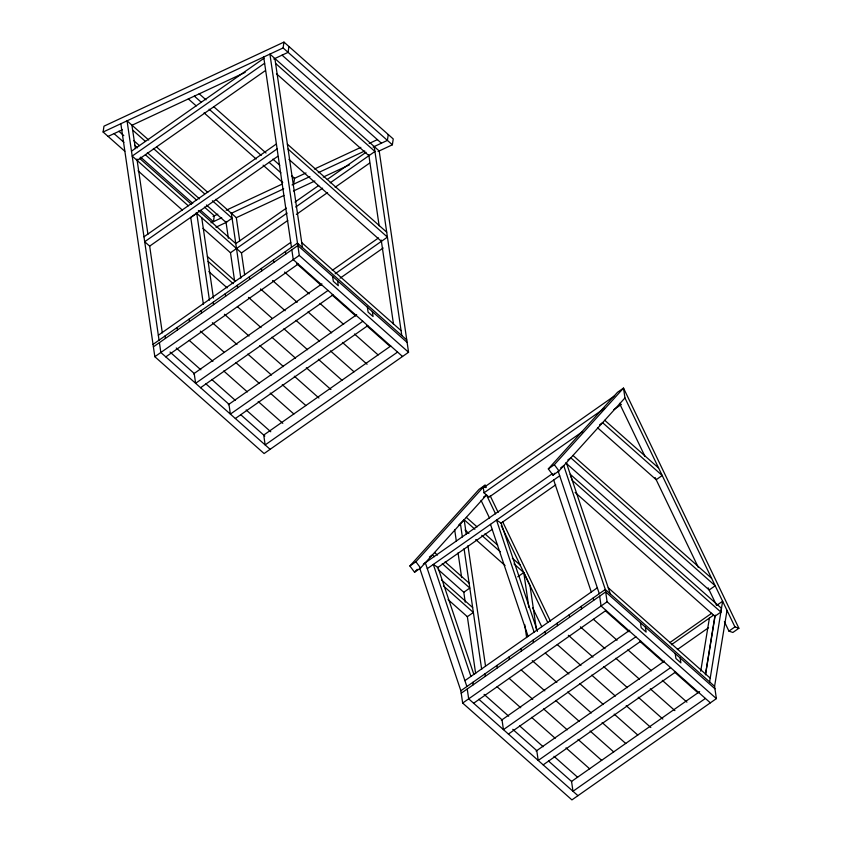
<?xml version="1.0" encoding="UTF-8"?>
<svg xmlns="http://www.w3.org/2000/svg" width="842" height="842" viewBox="0 0 842 842"><rect width="100%" height="100%" fill="white"/><g stroke="black" fill="none" stroke-linecap="round" stroke-linejoin="round"><path stroke-width="1.26" d="M124.805 151.234L103.113 132.015L103.976 126.174L283.964 42.1L393.235 138.941L392.372 144.792L378.069 151.476M103.113 132.015L283.101 47.941L283.964 42.1M288.932 46.499L288.069 52.351L273.766 59.035M293.69 184.166L294.553 178.315L291.606 175.704M388.267 134.541L387.404 140.393L373.101 147.066M705.459 674.61L714.953 615.702M709.617 681.915L722.615 601.241L716.605 605.461M700.723 671.19L709.417 618.049M705.47 674.737L715.226 615.123M720.878 612.071L721.489 608.324L570.223 474.278L572.276 480.382L720.878 612.071L714.858 616.291L575.118 492.454M419.716 568.224L460.858 690.756L462.658 703.059L571.928 799.9L716.384 698.618L714.584 686.314L727.014 610.397M458.458 525.397L464.174 519.735L474.92 529.26M495.58 513.883L486.508 495.001L420.568 568.024L414.548 572.244L409.886 565.971L479.056 489.37L485.076 485.15L486.213 487.518M409.886 565.971L415.906 561.751L485.076 485.15L485.434 487.613M414.548 572.244L417.179 569.329M548.321 468.91L554.341 464.689L623.512 388.088L624.943 397.94L558.993 470.962L552.973 475.183L548.321 468.91L617.491 392.309L623.512 388.088L738.887 628.248L732.866 632.468L728.93 631.111L724.394 621.67M552.973 475.183L554.741 473.236M131.478 151.171L263.893 58.33M264.609 63.245L132.194 156.086L188.313 205.816M137.162 160.496L265.272 70.665M143.971 236.812L276.387 143.971M277.102 148.897L144.687 241.738L149.655 246.138L277.765 156.317M286.385 208.132L235.792 243.612L198.407 210.489M294.995 202.091L318.676 185.493M327.296 179.451L366.049 152.276M287.101 213.058L230.487 252.747L202.943 228.34M295.71 207.016L322.623 188.145M330.159 182.861L374.932 151.476L275.597 63.434M287.764 220.478L241.475 252.937L196.175 212.794M296.373 214.436L327.591 192.544M335.127 187.261L369.575 163.116M158.338 335.253L290.743 242.412M153.034 344.399L297.479 243.117L406.76 339.957M153.391 346.851L297.847 245.569L407.118 342.42M154.833 356.703L299.278 255.421L269.914 54.109L379.184 150.95L408.559 352.261L264.104 453.543L154.833 356.703L120.848 123.732M165.811 356.882L298.226 264.041M332.253 270.377L378.542 237.918M335.127 273.787L387.436 237.118L288.09 149.076M193.513 373.922L321.907 283.891M340.094 278.197L383.152 248.001M328.033 290.448L195.618 383.289L194.186 373.448L170.031 352.051M200.585 387.699L333 294.858M228.277 404.728L356.682 314.708M362.797 321.265L230.382 414.106L228.95 404.265L205.88 383.815M235.35 418.506L367.765 325.665M390.751 346.009L263.725 435.072L265.156 444.923L397.571 352.082M614.649 395.793L483.308 487.876L484.024 492.802L488.992 497.201L582.653 431.536M484.024 492.802L604.598 408.254M483.497 497.106L486.508 495.001M613.871 409.644L621.407 404.36M599.588 424.789L602.598 422.673L662.212 475.498L656.192 479.719L597.557 427.768M429.399 557.015L432.409 554.91L434.377 556.657M567.834 459.953L570.844 457.848L715.184 585.769L709.164 589.989L565.803 462.932M423.315 564.172L552.352 473.699M560.74 467.815L563.751 465.7L605.314 589.474L607.103 601.777L716.384 698.618M427.294 568.655L559.709 475.814M437.293 567.866L492.191 529.365M500.801 523.324L555.709 484.834M517.756 576.781L523.777 572.56L530.007 585.622L536.438 629.69M464.9 680.641L597.315 587.8M460.858 690.756L605.314 589.474L714.584 686.314M461.216 693.208L605.672 591.937L714.942 688.777M462.658 703.059L607.103 601.777M473.646 703.238L606.051 610.397M501.337 720.278L629.742 630.248M635.857 636.805L503.442 729.646L502.011 719.805L478.824 699.26M508.41 734.056L640.825 641.215M669.737 642.678L711.722 613.239M671.306 644.783L713.437 615.239M677.368 649.55L708.585 627.658M536.112 751.085L664.506 661.065M670.621 667.622L538.217 760.463L536.775 750.622L512.746 729.319M728.93 631.111L734.94 626.901L738.887 628.248M543.185 764.862L675.589 672.021M699.649 691.608L571.55 781.429L572.981 791.28L705.396 698.439M108.081 136.415L122.385 129.742M245.159 72.391L131.92 125.279L135.425 148.602M213.058 216.383L217.825 214.152M226.161 210.258L282.186 184.093M294.111 178.525L306.025 172.957M314.371 169.063L360.86 147.35M369.196 143.445L377.542 139.551M210.995 222.783L221.73 217.773M231.266 213.321L283.712 188.829M292.048 184.924L309.93 176.578M318.276 172.684L364.765 150.971M215.962 227.193L226.698 222.183M215.626 199.333L236.328 217.678L283.912 195.46M293.448 190.997L314.897 180.977M323.244 177.083L349.462 164.832M283.101 47.941L392.372 144.792M282.07 55.151L381.405 143.193M276.46 73.749L368.922 155.686M604.756 420.295L658.623 468.036M287.375 144.15L386.71 232.192M288.953 159.401L381.415 241.338M199.144 93.767L206.037 99.861M213.9 106.839L266.03 153.034M272.913 159.138L279.807 165.243M194.355 96.125L201.238 102.229M209.1 109.197L261.231 155.402M269.103 162.369L280.902 172.831M188.355 98.924L196.218 105.903M204.09 112.87L256.221 159.075M263.104 165.169L282.775 182.609M572.992 455.469L711.595 578.296M301.731 242.591L401.076 330.632M299.278 255.421L408.559 352.261M402.539 356.482L293.258 259.641L291.827 249.79M296.637 263.609L321.244 285.427M332.074 295.016L355.703 315.96M366.533 325.559L390.162 346.494M148.739 140.056L127.058 120.838L159.054 340.179M156.612 147.024L207.753 192.355M132.741 130.163L145.529 141.488M153.391 148.466L204.543 193.786M212.405 200.764L232.076 218.194L226.066 222.414L206.395 204.985M284.596 272.05L309.203 293.869M320.034 303.457L343.662 324.402M354.493 334L378.121 354.935M133.604 140.477L139.509 145.708M147.371 152.686L199.501 198.88M118.88 131.257L123.795 135.615M134.615 145.203L137.562 147.813M145.434 154.791L196.586 200.122M204.448 207.09L214.289 215.805L213.426 221.656L200.638 210.321M114.08 133.615L123.911 142.33M140.635 157.149L192.765 203.354M139.393 158.18L191.523 204.385M272.555 280.491L297.173 302.299M308.004 311.898L331.632 332.843M342.452 342.441L367.07 364.249M138.035 170.81L182.293 210.037M608.24 587.779L710.227 678.157M260.525 288.932L285.133 310.74M295.963 320.339L319.592 341.284M330.422 350.872L354.05 371.817M207.395 256.484L235.402 281.312M710.364 702.838L601.083 605.998L599.651 596.147M605.451 610.839L629.069 631.784M639.899 641.372L663.528 662.317M674.358 671.916L697.986 692.85M208.111 261.409L233.223 283.67M248.485 297.373L272.113 318.308M283.922 328.78L307.551 349.725M318.381 359.313L342.01 380.258M208.848 271.619L227.203 287.88M593.41 619.28L617.039 640.225M627.869 649.813L651.487 670.758M662.317 680.357L686.935 702.165M237.433 306.688L261.062 327.622M271.892 337.221L295.51 358.155M306.341 367.754L330.959 389.572M466.321 517.356L477.098 526.903M484.929 533.849L497.664 545.132M512.357 558.151L520.188 565.098M481.761 535.323L500.327 551.773M514.009 563.898L523.777 572.56L528.871 607.482M580.391 626.848L604.998 648.656M615.828 658.255L639.457 679.199M650.287 688.798L674.895 710.606M224.414 314.255L249.022 336.063M259.852 345.662L283.48 366.596M294.311 376.195L318.918 398.013M464.995 530.018L468.899 533.481M475.741 539.543L505.053 565.519M568.35 635.289L592.957 657.097M603.788 666.696L627.416 687.64M638.247 697.229L662.854 719.047M212.373 322.697L236.981 344.504M247.811 354.103L271.44 375.037M282.27 384.636L305.899 405.581M557.299 644.604L580.927 665.538M591.747 675.137L615.376 696.081M626.206 705.67L650.824 727.488M200.333 331.127L223.961 352.072M235.771 362.544L259.399 383.478M270.229 393.077L293.858 414.011M434.567 552.531L437.44 555.078M445.113 561.877L469.099 583.127M545.258 653.045L568.887 673.979M579.717 683.578L603.346 704.512M614.176 714.111L637.794 735.055M442.25 563.635L469.815 588.053L463.795 592.273L438.208 569.592M189.282 340.442L212.91 361.386M223.74 370.985L247.369 391.919M258.189 401.518L282.807 423.326M441.524 579.959L472.657 607.556M532.239 660.612L556.846 682.42M567.676 692.019L591.305 712.953M602.135 722.552L625.764 743.497M176.262 348.009L200.87 369.827M211.7 379.426L235.328 400.36M246.159 409.959L270.766 431.767M443.492 585.99L473.372 612.471L467.352 616.691L448.07 599.609M240.675 414.653L264.82 436.051M521.187 669.916L544.806 690.861M555.636 700.46L579.264 721.394M590.095 730.993L613.723 751.938M270.124 449.323L160.843 352.482L159.412 342.631M509.147 678.357L532.775 699.302M543.606 708.901L567.234 729.835M578.054 739.434L601.683 760.379M497.106 686.798L520.735 707.743M531.565 717.342L555.194 738.276M566.024 747.875L589.653 768.809M484.087 694.366L508.694 716.184M519.525 725.783L543.153 746.717M553.983 756.316L577.612 777.25M548.51 761.01L571.686 781.555M577.949 795.679L468.678 698.839L467.236 688.988M554.341 464.689L558.993 470.962M415.906 561.751L420.568 568.024M624.943 397.94L734.94 626.901M619.491 403.339L645.004 456.448M655.16 477.593L698.302 567.382M708.143 587.853L716.447 605.156M490.191 495.801L498.148 512.368M502.695 521.83L550.436 621.207M501.253 525.682L547.753 622.459M481.056 500.401L489.56 518.104M532.66 607.798L541.732 626.68M558.13 471.099L599.293 593.694M553.689 480.035L591.294 592.021M537.47 631.353L501.127 523.103L496.517 520.124L534.112 632.11M490.497 524.345L528.092 636.331M473.857 674.421L437.924 567.413L433.314 564.435L470.92 676.421M425.315 562.761L466.878 686.535M566.382 462.784L610.282 593.873M680.178 657.96L680.894 662.886L675.926 658.486L675.21 653.56M645.404 627.143L646.119 632.068L641.162 627.669L640.436 622.743M593.273 597.915L593.631 600.367M581.233 606.345L581.59 608.808M569.203 614.786L569.56 617.249M557.162 623.227L557.52 625.69M545.121 631.668L545.479 634.131M533.081 640.109L533.449 642.572M524.734 624.627L526.629 637.562M521.051 648.551L521.409 651.013M509.01 656.992L509.368 659.454M496.969 665.433L497.327 667.895M464.174 519.735L466.247 533.986M467.952 545.648L485.529 666.106M484.939 673.874L485.297 676.337M460.469 523.987L462.363 536.975M464.068 548.658L481.677 669.411M454.638 529.513L456.343 541.196M458.048 552.878L461.648 577.538M463.732 591.81L465.237 602.198M467.321 616.47L475.656 673.579M472.899 682.315L473.257 684.767M374.216 146.55L401.792 335.558M368.764 154.623L379.153 225.835M381.226 240.075L393.509 324.233M372.353 311.603L373.069 316.529L368.101 312.129L367.386 307.204M337.579 280.786L338.295 285.712L333.327 281.312L332.611 276.387M274.881 58.508L302.446 247.516M263.704 57.003L291.469 247.338M285.449 251.558L285.806 254.01M273.408 259.989L273.766 262.451M261.367 268.43L261.725 270.892M249.337 276.871L249.695 279.333M236.328 217.678L239.738 241.044M241.444 252.716L244.664 274.787M231.361 213.279L240.833 278.165M237.297 285.312L237.655 287.775M225.909 221.372L228.371 238.244M230.455 252.516L234.623 281.081M225.256 293.753L225.614 296.216M201.733 217.72L213.458 298.089M213.226 302.194L213.584 304.657M209.437 300.173L196.765 213.31L190.755 217.531L203.417 304.394M201.185 310.635L201.543 313.098M189.145 319.076L189.503 321.539M177.104 327.517L177.473 329.98M165.074 335.958L165.432 338.41M136.941 158.98L147.929 234.255M149.634 245.938L162.317 332.895"/></g></svg>
